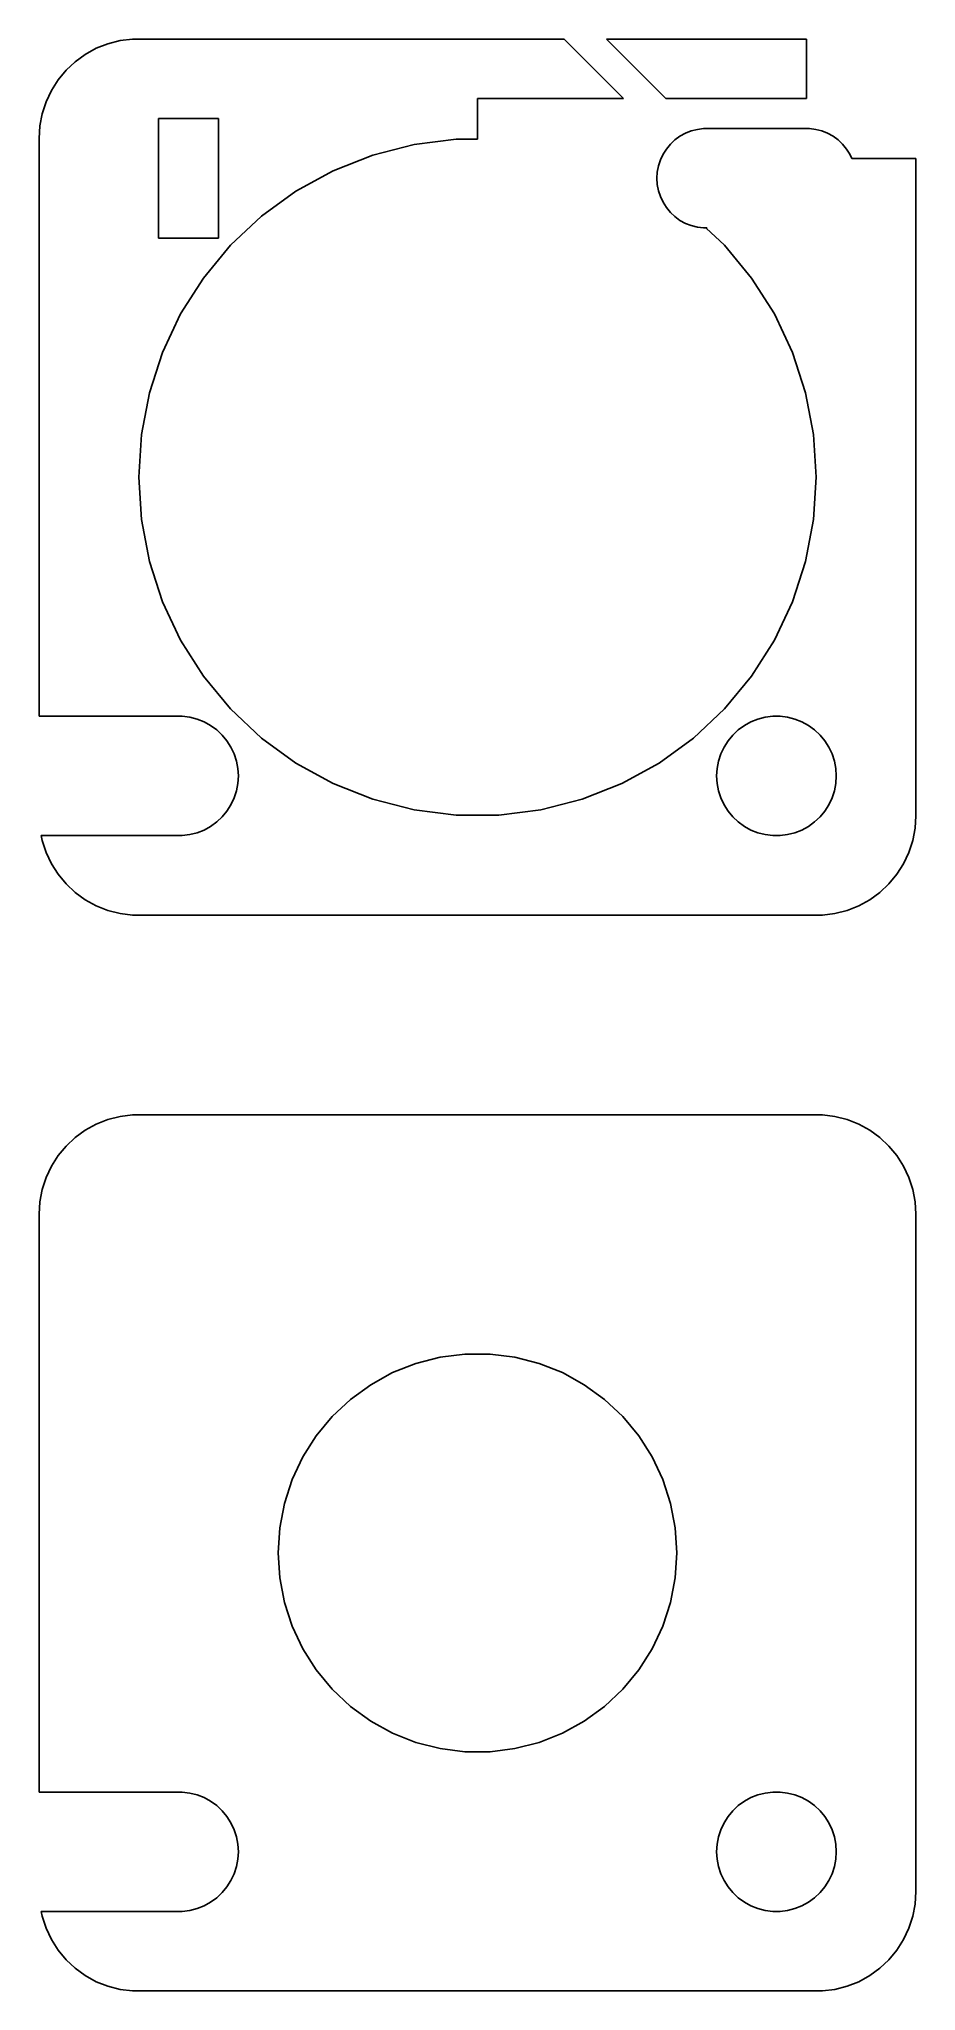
# Model space of a CAD drawing. Header units: metres. Extents: x -22 to 22, y 86 to 184.
import ezdxf

# ---------------------------------------------------------------- set-up
doc = ezdxf.new("R2010")
doc.units = ezdxf.units.M

msp = doc.modelspace()

# ---------------------------------------------------------------- linework, layer by layer
for p, q in [((-19.1289, 183.524), (-19.6791, 183.222)), ((-18.5451, 183.755), (-19.1289, 183.524)), ((-17.9369, 183.911), (-18.5451, 183.755)), ((-17.3139, 183.99), (-17.9369, 183.911)), ((4.34319, 183.99), (-17.3139, 183.99)), ((7.33333, 181), (4.34319, 183.99)), ((16.5, 183.99), (6.46451, 183.99)), ((6.46451, 183.99), (9.45465, 181)), ((16.5, 181), (16.5, 183.99)), ((-20.6448, 182.423), (-21.0451, 181.939)), ((-20.1871, 182.853), (-20.6448, 182.423)), ((-19.6791, 183.222), (-20.1871, 182.853)), ((-21.3815, 181.409), (-21.6489, 180.841)), ((-21.0451, 181.939), (-21.3815, 181.409)), ((-21.6489, 180.841), (-21.8429, 180.243)), ((0, 178.966), (0, 181)), ((0, 181), (7.33333, 181)), ((9.45465, 181), (16.5, 181)), ((-21.9606, 179.627), (-22, 179)), ((-21.8429, 180.243), (-21.9606, 179.627)), ((-16, 174), (-16, 180)), ((-16, 180), (-13, 180)), ((-13, 180), (-13, 174)), ((10.7274, 179.378), (10.4355, 179.262)), ((11.0315, 179.456), (10.7274, 179.378)), ((11.343, 179.495), (11.0315, 179.456)), ((16.657, 179.495), (11.343, 179.495)), ((16.9684, 179.456), (16.657, 179.495)), ((17.2725, 179.378), (16.9684, 179.456)), ((17.5644, 179.262), (17.2725, 179.378)), ((-22, 179), (-22, 149.994)), ((-5.25328, 178.168), (-3.18547, 178.699)), ((-3.18547, 178.699), (-1.06743, 178.966)), ((-1.06743, 178.966), (0, 178.966)), ((9.47745, 178.469), (9.30922, 178.204)), ((9.67757, 178.711), (9.47745, 178.469)), ((9.90643, 178.926), (9.67757, 178.711)), ((10.1604, 179.111), (9.90643, 178.926)), ((10.4355, 179.262), (10.1604, 179.111)), ((17.8396, 179.111), (17.5644, 179.262)), ((18.0936, 178.926), (17.8396, 179.111)), ((18.3224, 178.711), (18.0936, 178.926)), ((18.5225, 178.469), (18.3224, 178.711)), ((18.6908, 178.204), (18.5225, 178.469)), ((-9.10905, 176.354), (-7.23824, 177.382)), ((-7.23824, 177.382), (-5.25328, 178.168)), ((9.07854, 177.622), (9.0197, 177.313)), ((9.17555, 177.92), (9.07854, 177.622)), ((9.30922, 178.204), (9.17555, 177.92)), ((18.7869, 178), (18.6908, 178.204)), ((22, 178), (18.7869, 178)), ((22, 145), (22, 178)), ((9.0197, 177.313), (9, 177)), ((9, 177), (9.0197, 176.687)), ((9.0197, 176.687), (9.07854, 176.378)), ((9.07854, 176.378), (9.17555, 176.08)), ((-10.8362, 175.099), (-9.10905, 176.354)), ((9.17555, 176.08), (9.30922, 175.796)), ((9.30922, 175.796), (9.47745, 175.531)), ((9.47745, 175.531), (9.67757, 175.289)), ((-12.3925, 173.637), (-10.8362, 175.099)), ((9.67757, 175.289), (9.90643, 175.074)), ((9.90643, 175.074), (10.1604, 174.889)), ((10.1604, 174.889), (10.4355, 174.738)), ((10.4355, 174.738), (10.7274, 174.622)), ((10.7274, 174.622), (11.0315, 174.544)), ((11.0315, 174.544), (11.343, 174.505)), ((11.343, 174.505), (11.5, 174.505)), ((11.5, 174.5), (11.4738, 174.5)), ((11.4738, 174.5), (12.3925, 173.637)), ((11.5, 174.505), (11.5, 174.5)), ((-13, 174), (-16, 174)), ((-13.7533, 171.992), (-12.3925, 173.637)), ((12.3925, 173.637), (13.7533, 171.992)), ((-14.8972, 170.19), (-13.7533, 171.992)), ((13.7533, 171.992), (14.8972, 170.19)), ((-15.8062, 168.258), (-14.8972, 170.19)), ((14.8972, 170.19), (15.8062, 168.258)), ((-16.4659, 166.228), (-15.8062, 168.258)), ((15.8062, 168.258), (16.4659, 166.228)), ((-16.8659, 164.131), (-16.4659, 166.228)), ((16.4659, 166.228), (16.8659, 164.131)), ((-17, 162), (-16.8659, 164.131)), ((16.8659, 164.131), (17, 162)), ((-16.8659, 159.869), (-17, 162)), ((17, 162), (16.8659, 159.869)), ((-16.4659, 157.772), (-16.8659, 159.869)), ((16.8659, 159.869), (16.4659, 157.772)), ((-15.8062, 155.742), (-16.4659, 157.772)), ((16.4659, 157.772), (15.8062, 155.742)), ((-14.8972, 153.81), (-15.8062, 155.742)), ((15.8062, 155.742), (14.8972, 153.81)), ((-13.7533, 152.008), (-14.8972, 153.81)), ((14.8972, 153.81), (13.7533, 152.008)), ((-12.3925, 150.363), (-13.7533, 152.008)), ((13.7533, 152.008), (12.3925, 150.363)), ((-22, 149.994), (-14.8116, 149.994)), ((-14.8116, 149.994), (-14.4379, 149.947)), ((-14.4379, 149.947), (-14.0729, 149.853)), ((-10.8362, 148.901), (-12.3925, 150.363)), ((12.3925, 150.363), (10.8362, 148.901)), ((14.0729, 149.853), (14.4379, 149.947)), ((14.4379, 149.947), (14.8116, 149.994)), ((14.8116, 149.994), (15.1884, 149.994)), ((15.1884, 149.994), (15.5621, 149.947)), ((15.5621, 149.947), (15.927, 149.853)), ((-14.0729, 149.853), (-13.7227, 149.714)), ((-13.7227, 149.714), (-13.3925, 149.533)), ((-13.3925, 149.533), (-13.0877, 149.312)), ((-13.0877, 149.312), (-12.8131, 149.054)), ((-12.8131, 149.054), (-12.5729, 148.763)), ((12.5729, 148.763), (12.8131, 149.054)), ((12.8131, 149.054), (13.0877, 149.312)), ((13.0877, 149.312), (13.3925, 149.533)), ((13.3925, 149.533), (13.7227, 149.714)), ((13.7227, 149.714), (14.0729, 149.853)), ((15.927, 149.853), (16.2773, 149.714)), ((16.2773, 149.714), (16.6075, 149.533)), ((16.6075, 149.533), (16.9123, 149.312)), ((16.9123, 149.312), (17.1869, 149.054)), ((17.1869, 149.054), (17.427, 148.763)), ((-12.5729, 148.763), (-12.3711, 148.445)), ((-12.3711, 148.445), (-12.2107, 148.104)), ((-12.2107, 148.104), (-12.0942, 147.746)), ((-9.10905, 147.646), (-10.8362, 148.901)), ((10.8362, 148.901), (9.10905, 147.646)), ((12.0942, 147.746), (12.2107, 148.104)), ((12.2107, 148.104), (12.3711, 148.445)), ((12.3711, 148.445), (12.5729, 148.763)), ((17.427, 148.763), (17.6289, 148.445)), ((17.6289, 148.445), (17.7893, 148.104)), ((17.7893, 148.104), (17.9057, 147.746)), ((-12.0942, 147.746), (-12.0237, 147.376)), ((-12.0237, 147.376), (-12, 147)), ((-12, 147), (-12.0237, 146.624)), ((-7.23824, 146.618), (-9.10905, 147.646)), ((9.10905, 147.646), (7.23824, 146.618)), ((12, 147), (12.0237, 147.376)), ((12.0237, 146.624), (12, 147)), ((12.0237, 147.376), (12.0942, 147.746)), ((17.9057, 147.746), (17.9763, 147.376)), ((17.9763, 147.376), (18, 147)), ((18, 147), (17.9763, 146.624)), ((-12.0942, 146.254), (-12.2107, 145.896)), ((-12.0237, 146.624), (-12.0942, 146.254)), ((-5.25328, 145.832), (-7.23824, 146.618)), ((7.23824, 146.618), (5.25328, 145.832)), ((12.0942, 146.254), (12.0237, 146.624)), ((12.2107, 145.896), (12.0942, 146.254)), ((17.9057, 146.254), (17.7893, 145.896)), ((17.9763, 146.624), (17.9057, 146.254)), ((-12.5729, 145.237), (-12.8131, 144.946)), ((-12.3711, 145.555), (-12.5729, 145.237)), ((-12.2107, 145.896), (-12.3711, 145.555)), ((-3.18547, 145.301), (-5.25328, 145.832)), ((-1.06743, 145.034), (-3.18547, 145.301)), ((1.06743, 145.034), (-1.06743, 145.034)), ((3.18547, 145.301), (1.06743, 145.034)), ((5.25328, 145.832), (3.18547, 145.301)), ((12.3711, 145.555), (12.2107, 145.896)), ((12.5729, 145.237), (12.3711, 145.555)), ((12.8131, 144.946), (12.5729, 145.237)), ((17.427, 145.237), (17.1869, 144.946)), ((17.6289, 145.555), (17.427, 145.237)), ((17.7893, 145.896), (17.6289, 145.555)), ((-14.4379, 144.053), (-14.8116, 144.006)), ((-14.0729, 144.147), (-14.4379, 144.053)), ((-13.7227, 144.286), (-14.0729, 144.147)), ((-13.3925, 144.467), (-13.7227, 144.286)), ((-13.0877, 144.688), (-13.3925, 144.467)), ((-12.8131, 144.946), (-13.0877, 144.688)), ((13.0877, 144.688), (12.8131, 144.946)), ((13.3925, 144.467), (13.0877, 144.688)), ((13.7227, 144.286), (13.3925, 144.467)), ((14.0729, 144.147), (13.7227, 144.286)), ((14.4379, 144.053), (14.0729, 144.147)), ((14.8116, 144.006), (14.4379, 144.053)), ((15.5621, 144.053), (15.1884, 144.006)), ((15.927, 144.147), (15.5621, 144.053)), ((16.2773, 144.286), (15.927, 144.147)), ((16.6075, 144.467), (16.2773, 144.286)), ((16.9123, 144.688), (16.6075, 144.467)), ((17.1869, 144.946), (16.9123, 144.688)), ((21.8429, 143.757), (21.9606, 144.373)), ((21.9606, 144.373), (22, 145)), ((-14.8116, 144.006), (-21.8905, 144.006)), ((-21.8905, 144.006), (-21.8429, 143.757)), ((-21.8429, 143.757), (-21.6489, 143.159)), ((-21.6489, 143.159), (-21.3815, 142.591)), ((15.1884, 144.006), (14.8116, 144.006)), ((21.3815, 142.591), (21.6489, 143.159)), ((21.6489, 143.159), (21.8429, 143.757)), ((-21.3815, 142.591), (-21.0451, 142.061)), ((21.0451, 142.061), (21.3815, 142.591)), ((-21.0451, 142.061), (-20.6448, 141.577)), ((-20.6448, 141.577), (-20.1871, 141.147)), ((-20.1871, 141.147), (-19.6791, 140.778)), ((19.6791, 140.778), (20.1871, 141.147)), ((20.1871, 141.147), (20.6448, 141.577)), ((20.6448, 141.577), (21.0451, 142.061)), ((-19.6791, 140.778), (-19.1289, 140.476)), ((-19.1289, 140.476), (-18.5451, 140.245)), ((-18.5451, 140.245), (-17.9369, 140.089)), ((17.9369, 140.089), (18.5451, 140.245)), ((18.5451, 140.245), (19.1289, 140.476)), ((19.1289, 140.476), (19.6791, 140.778)), ((-17.9369, 140.089), (-17.3139, 140.01)), ((-17.3139, 140.01), (17.3139, 140.01)), ((17.3139, 140.01), (17.9369, 140.089)), ((-19.1289, 129.524), (-19.6791, 129.222)), ((-18.5451, 129.755), (-19.1289, 129.524)), ((-17.9369, 129.911), (-18.5451, 129.755)), ((-17.3139, 129.99), (-17.9369, 129.911)), ((17.3139, 129.99), (-17.3139, 129.99)), ((17.9369, 129.911), (17.3139, 129.99)), ((18.5451, 129.755), (17.9369, 129.911)), ((19.1289, 129.524), (18.5451, 129.755)), ((19.6791, 129.222), (19.1289, 129.524)), ((-20.6448, 128.423), (-21.0451, 127.939)), ((-20.1871, 128.853), (-20.6448, 128.423)), ((-19.6791, 129.222), (-20.1871, 128.853)), ((20.1871, 128.853), (19.6791, 129.222)), ((20.6448, 128.423), (20.1871, 128.853)), ((21.0451, 127.939), (20.6448, 128.423)), ((-21.3815, 127.409), (-21.6489, 126.841)), ((-21.0451, 127.939), (-21.3815, 127.409)), ((21.3815, 127.409), (21.0451, 127.939)), ((21.6489, 126.841), (21.3815, 127.409)), ((-21.6489, 126.841), (-21.8429, 126.243)), ((21.8429, 126.243), (21.6489, 126.841)), ((-21.9606, 125.627), (-22, 125)), ((-21.8429, 126.243), (-21.9606, 125.627)), ((21.9606, 125.627), (21.8429, 126.243)), ((22, 125), (21.9606, 125.627)), ((-22, 125), (-22, 95.9941)), ((22, 91), (22, 125)), ((-3.09016, 117.511), (-1.87381, 117.823)), ((-1.87381, 117.823), (-0.6279, 117.98)), ((-0.6279, 117.98), (0.6279, 117.98)), ((0.6279, 117.98), (1.87381, 117.823)), ((1.87381, 117.823), (3.09016, 117.511)), ((-5.35826, 116.443), (-4.25778, 117.048)), ((-4.25778, 117.048), (-3.09016, 117.511)), ((3.09016, 117.511), (4.25778, 117.048)), ((4.25778, 117.048), (5.35826, 116.443)), ((-7.28967, 114.845), (-6.37424, 115.705)), ((-6.37424, 115.705), (-5.35826, 116.443)), ((5.35826, 116.443), (6.37424, 115.705)), ((6.37424, 115.705), (7.28967, 114.845)), ((-8.09016, 113.878), (-7.28967, 114.845)), ((7.28967, 114.845), (8.09016, 113.878)), ((-8.76306, 112.818), (-8.09016, 113.878)), ((8.09016, 113.878), (8.76306, 112.818)), ((-9.29776, 111.681), (-8.76306, 112.818)), ((8.76306, 112.818), (9.29776, 111.681)), ((-9.68582, 110.487), (-9.29776, 111.681)), ((9.29776, 111.681), (9.68582, 110.487)), ((-9.92114, 109.253), (-9.68582, 110.487)), ((9.68582, 110.487), (9.92114, 109.253)), ((-10, 108), (-9.92114, 109.253)), ((9.92114, 109.253), (10, 108)), ((-9.92114, 106.747), (-10, 108)), ((10, 108), (9.92114, 106.747)), ((-9.68582, 105.513), (-9.92114, 106.747)), ((9.92114, 106.747), (9.68582, 105.513)), ((-9.29776, 104.319), (-9.68582, 105.513)), ((9.68582, 105.513), (9.29776, 104.319)), ((-8.76306, 103.182), (-9.29776, 104.319)), ((9.29776, 104.319), (8.76306, 103.182)), ((-8.09016, 102.122), (-8.76306, 103.182)), ((8.76306, 103.182), (8.09016, 102.122)), ((-7.28967, 101.155), (-8.09016, 102.122)), ((8.09016, 102.122), (7.28967, 101.155)), ((-6.37424, 100.295), (-7.28967, 101.155)), ((7.28967, 101.155), (6.37424, 100.295)), ((-5.35826, 99.5567), (-6.37424, 100.295)), ((6.37424, 100.295), (5.35826, 99.5567)), ((-4.25778, 98.9517), (-5.35826, 99.5567)), ((5.35826, 99.5567), (4.25778, 98.9517)), ((-3.09016, 98.4894), (-4.25778, 98.9517)), ((-1.87381, 98.1771), (-3.09016, 98.4894)), ((-0.6279, 98.0197), (-1.87381, 98.1771)), ((0.6279, 98.0197), (-0.6279, 98.0197)), ((1.87381, 98.1771), (0.6279, 98.0197)), ((3.09016, 98.4894), (1.87381, 98.1771)), ((4.25778, 98.9517), (3.09016, 98.4894)), ((-22, 95.9941), (-14.8116, 95.9941)), ((-14.8116, 95.9941), (-14.4379, 95.9469)), ((-14.4379, 95.9469), (-14.0729, 95.8532)), ((-14.0729, 95.8532), (-13.7227, 95.7145)), ((-13.7227, 95.7145), (-13.3925, 95.533)), ((-13.3925, 95.533), (-13.0877, 95.3116)), ((-13.0877, 95.3116), (-12.8131, 95.0536)), ((-12.8131, 95.0536), (-12.5729, 94.7634)), ((12.5729, 94.7634), (12.8131, 95.0536)), ((12.8131, 95.0536), (13.0877, 95.3116)), ((13.0877, 95.3116), (13.3925, 95.533)), ((13.3925, 95.533), (13.7227, 95.7145)), ((13.7227, 95.7145), (14.0729, 95.8532)), ((14.0729, 95.8532), (14.4379, 95.9469)), ((14.4379, 95.9469), (14.8116, 95.9941)), ((14.8116, 95.9941), (15.1884, 95.9941)), ((15.1884, 95.9941), (15.5621, 95.9469)), ((15.5621, 95.9469), (15.927, 95.8532)), ((15.927, 95.8532), (16.2773, 95.7145)), ((16.2773, 95.7145), (16.6075, 95.533)), ((16.6075, 95.533), (16.9123, 95.3116)), ((16.9123, 95.3116), (17.1869, 95.0536)), ((17.1869, 95.0536), (17.427, 94.7634)), ((-12.5729, 94.7634), (-12.3711, 94.4453)), ((-12.3711, 94.4453), (-12.2107, 94.1044)), ((-12.2107, 94.1044), (-12.0942, 93.7461)), ((12.0942, 93.7461), (12.2107, 94.1044)), ((12.2107, 94.1044), (12.3711, 94.4453)), ((12.3711, 94.4453), (12.5729, 94.7634)), ((17.427, 94.7634), (17.6289, 94.4453)), ((17.6289, 94.4453), (17.7893, 94.1044)), ((17.7893, 94.1044), (17.9057, 93.7461)), ((-12.0942, 93.7461), (-12.0237, 93.376)), ((-12.0237, 93.376), (-12, 93)), ((12, 93), (12.0237, 93.376)), ((12.0237, 93.376), (12.0942, 93.7461)), ((17.9057, 93.7461), (17.9763, 93.376)), ((17.9763, 93.376), (18, 93)), ((-12.0942, 92.2539), (-12.2107, 91.8956)), ((-12.0237, 92.624), (-12.0942, 92.2539)), ((-12, 93), (-12.0237, 92.624)), ((12.0237, 92.624), (12, 93)), ((12.0942, 92.2539), (12.0237, 92.624)), ((12.2107, 91.8956), (12.0942, 92.2539)), ((17.9057, 92.2539), (17.7893, 91.8956)), ((17.9763, 92.624), (17.9057, 92.2539)), ((18, 93), (17.9763, 92.624)), ((-12.5729, 91.2366), (-12.8131, 90.9464)), ((-12.3711, 91.5547), (-12.5729, 91.2366)), ((-12.2107, 91.8956), (-12.3711, 91.5547)), ((12.3711, 91.5547), (12.2107, 91.8956)), ((12.5729, 91.2366), (12.3711, 91.5547)), ((12.8131, 90.9464), (12.5729, 91.2366)), ((17.427, 91.2366), (17.1869, 90.9464)), ((17.6289, 91.5547), (17.427, 91.2366)), ((17.7893, 91.8956), (17.6289, 91.5547)), ((-14.0729, 90.1468), (-14.4379, 90.0531)), ((-13.7227, 90.2855), (-14.0729, 90.1468)), ((-13.3925, 90.467), (-13.7227, 90.2855)), ((-13.0877, 90.6885), (-13.3925, 90.467)), ((-12.8131, 90.9464), (-13.0877, 90.6885)), ((13.0877, 90.6885), (12.8131, 90.9464)), ((13.3925, 90.467), (13.0877, 90.6885)), ((13.7227, 90.2855), (13.3925, 90.467)), ((14.0729, 90.1468), (13.7227, 90.2855)), ((14.4379, 90.0531), (14.0729, 90.1468)), ((15.927, 90.1468), (15.5621, 90.0531)), ((16.2773, 90.2855), (15.927, 90.1468)), ((16.6075, 90.467), (16.2773, 90.2855)), ((16.9123, 90.6885), (16.6075, 90.467)), ((17.1869, 90.9464), (16.9123, 90.6885)), ((21.8429, 89.7566), (21.9606, 90.3733)), ((21.9606, 90.3733), (22, 91)), ((-14.8116, 90.0059), (-21.8905, 90.0059)), ((-21.8905, 90.0059), (-21.8429, 89.7566)), ((-21.8429, 89.7566), (-21.6489, 89.1594)), ((-14.4379, 90.0531), (-14.8116, 90.0059)), ((14.8116, 90.0059), (14.4379, 90.0531)), ((15.1884, 90.0059), (14.8116, 90.0059)), ((15.5621, 90.0531), (15.1884, 90.0059)), ((21.6489, 89.1594), (21.8429, 89.7566)), ((-21.6489, 89.1594), (-21.3815, 88.5912)), ((-21.3815, 88.5912), (-21.0451, 88.0611)), ((21.0451, 88.0611), (21.3815, 88.5912)), ((21.3815, 88.5912), (21.6489, 89.1594)), ((-21.0451, 88.0611), (-20.6448, 87.5773)), ((-20.6448, 87.5773), (-20.1871, 87.1474)), ((20.1871, 87.1474), (20.6448, 87.5773)), ((20.6448, 87.5773), (21.0451, 88.0611)), ((-20.1871, 87.1474), (-19.6791, 86.7784)), ((-19.6791, 86.7784), (-19.1289, 86.4759)), ((-19.1289, 86.4759), (-18.5451, 86.2447)), ((-18.5451, 86.2447), (-17.9369, 86.0886)), ((17.9369, 86.0886), (18.5451, 86.2447)), ((18.5451, 86.2447), (19.1289, 86.4759)), ((19.1289, 86.4759), (19.6791, 86.7784)), ((19.6791, 86.7784), (20.1871, 87.1474)), ((-17.9369, 86.0886), (-17.3139, 86.0099)), ((-17.3139, 86.0099), (17.3139, 86.0099)), ((17.3139, 86.0099), (17.9369, 86.0886))]:
    msp.add_line(p, q)

doc.saveas('drawing.dxf')
